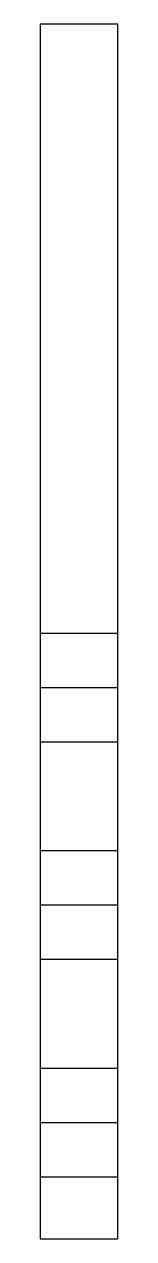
# Model space of a CAD drawing. Header units: millimetres. Extents: x -31.7 to 40, y -20.3 to 19.
# Drawn here: x 39.05 to 40.05, y 3.35 to 19.02 of the extents above; entities outside this region: 1.
import ezdxf

# ---------------------------------------------------------------- set-up
doc = ezdxf.new("R2010")
doc.units = ezdxf.units.MM
doc.layers.add('Cercuri mici', color=2, linetype='Continuous')
doc.layers.add('Contur', color=1, linetype='Continuous')

msp = doc.modelspace()

# ---------------------------------------------------------------- linework, layer by layer
msp.add_circle((-29.701, -18.349), 2)
at = {"layer": 'Cercuri mici'}
for p, q in [((39.047, 11.167), (40.047, 11.167)), ((39.047, 10.467), (40.047, 10.467)), ((39.047, 9.767), (40.047, 9.767)), ((39.047, 8.361), (40.047, 8.361)), ((39.047, 7.661), (40.047, 7.661)), ((39.047, 6.961), (40.047, 6.961)), ((39.047, 5.554), (40.047, 5.554)), ((39.047, 4.854), (40.047, 4.854)), ((39.047, 4.154), (40.047, 4.154))]:
    msp.add_line(p, q, dxfattribs=at)
at = {"layer": 'Contur'}
for p, q in [((39.047, 19.023), (39.047, 3.354)), ((40.047, 19.023), (39.047, 19.023)), ((40.047, 3.354), (40.047, 19.023)), ((39.047, 3.354), (40.047, 3.354))]:
    msp.add_line(p, q, dxfattribs=at)

doc.saveas('drawing.dxf')
